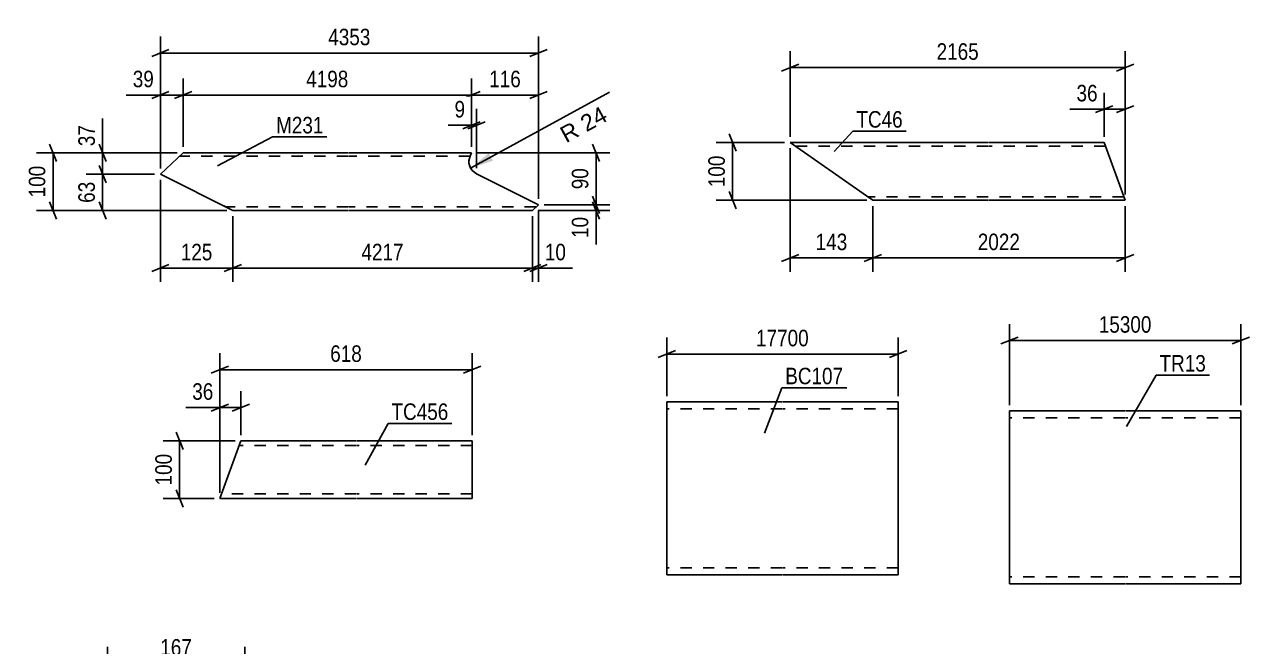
# Model space of a CAD drawing. Header units: millimetres. Extents: x 0 to 594, y 0 to 420.
# Drawn here: x 116.7 to 329, y 166.1 to 273.9 of the extents above; entities that cross this region are included whole.
import ezdxf

# ---------------------------------------------------------------- set-up
doc = ezdxf.new("R2010")
doc.units = ezdxf.units.MM
doc.linetypes.add('DXK_LINE_DOT2', pattern=[3.9198, 1.9599, -1.9599])
doc.styles.add('Arial', font='ARIAL.TTF', dxfattribs={"height": 0.2})
doc.styles.add('Arial Narrow', font='ARIALN.TTF', dxfattribs={"height": 0.2})

# ---------------------------------------------------------------- blocks, each defined once
blk = doc.blocks.new('Part-389627196-4713 - 4692')
at = {"color": 2, "linetype": 'Continuous'}
for p, q in [((150.52, 191.76), (154.16, 201.76)), ((174.16, 201.76), (154.16, 201.76)), ((194.26, 201.76), (174.26, 201.76)), ((194.26, 191.76), (194.26, 201.76)), ((150.52, 191.76), (174.16, 191.76)), ((174.26, 191.76), (194.26, 191.76))]:
    blk.add_line(p, q, dxfattribs=at)
at = {"color": 7, "linetype": 'DXK_LINE_DOT2'}
for p, q in [((174.16, 200.96), (153.87, 200.96)), ((194.26, 200.96), (174.26, 200.96)), ((174.16, 192.56), (150.81, 192.56)), ((194.26, 192.56), (174.26, 192.56))]:
    blk.add_line(p, q, dxfattribs=at)
blk = doc.blocks.new('Part-389627196-3803 - 3782')
at = {"color": 2, "linetype": 'Continuous'}
for p, q in [((247.98, 208.51), (227.98, 208.51)), ((227.98, 180.91), (227.98, 208.51)), ((268.08, 208.51), (248.08, 208.51)), ((268.08, 208.51), (268.08, 178.51)), ((227.98, 180.91), (227.98, 178.51)), ((247.98, 178.51), (227.98, 178.51)), ((268.08, 178.51), (248.08, 178.51))]:
    blk.add_line(p, q, dxfattribs=at)
at = {"color": 7, "linetype": 'DXK_LINE_DOT2'}
for p, q in [((247.98, 207.31), (227.98, 207.31)), ((268.08, 207.31), (248.08, 207.31)), ((227.98, 178.69), (227.98, 180.91)), ((227.98, 179.71), (227.98, 179.8)), ((247.98, 179.71), (227.98, 179.71)), ((268.08, 179.71), (248.08, 179.71)), ((268.08, 179.71), (268.08, 179.8))]:
    blk.add_line(p, q, dxfattribs=at)
blk = doc.blocks.new('Part-389627196-3759 - 3743')
at = {"color": 2, "linetype": 'Continuous'}
for p, q in [((307.37, 206.95), (287.37, 206.95)), ((287.37, 179.35), (287.37, 206.95)), ((327.47, 206.95), (307.47, 206.95)), ((327.47, 206.95), (327.47, 176.95)), ((287.37, 176.95), (287.37, 179.35)), ((307.37, 176.95), (287.37, 176.95)), ((327.47, 176.95), (307.47, 176.95))]:
    blk.add_line(p, q, dxfattribs=at)
at = {"color": 7, "linetype": 'DXK_LINE_DOT2'}
for p, q in [((307.37, 205.75), (287.37, 205.75)), ((327.47, 205.75), (307.47, 205.75)), ((287.37, 177.13), (287.37, 179.35)), ((287.37, 178.15), (287.37, 178.24)), ((307.37, 178.15), (287.37, 178.15)), ((327.47, 178.15), (307.47, 178.15)), ((327.47, 178.15), (327.47, 178.24))]:
    blk.add_line(p, q, dxfattribs=at)
blk = doc.blocks.new('Part-389627196-8869 - 8863')
at = {"color": 2, "linetype": 'Continuous'}
for p, q in [((283.67, 253.46), (249.39, 253.46)), ((262.61, 244.2), (249.39, 253.46)), ((303.77, 253.46), (283.77, 253.46)), ((307.41, 243.46), (303.77, 253.46)), ((263.67, 243.46), (262.61, 244.2)), ((263.67, 243.46), (283.67, 243.46)), ((283.77, 243.46), (307.41, 243.46))]:
    blk.add_line(p, q, dxfattribs=at)
at = {"color": 7, "linetype": 'DXK_LINE_DOT2'}
for p, q in [((283.67, 252.86), (250.24, 252.86)), ((303.99, 252.86), (283.77, 252.86)), ((283.67, 244.06), (262.81, 244.06)), ((307.19, 244.06), (283.77, 244.06))]:
    blk.add_line(p, q, dxfattribs=at)
blk = doc.blocks.new('Part-389627196-8961 - 8955')
at = {"color": 2, "linetype": 'Continuous'}
for p, q in [((144.15, 251.7), (140.21, 247.98)), ((172.76, 251.7), (144.15, 251.7)), ((194.15, 251.7), (172.86, 251.7)), ((193.94, 251.27), (193.72, 250.5)), ((193.94, 251.27), (194.15, 251.7)), ((193.69, 250.37), (193.72, 250.5)), ((195.01, 248.05), (194.27, 248.63)), ((140.21, 247.98), (152.76, 241.7)), ((205.73, 242.69), (195.01, 248.05)), ((205.73, 242.69), (204.68, 241.7)), ((172.76, 241.7), (152.76, 241.7)), ((204.68, 241.7), (172.86, 241.7))]:
    blk.add_line(p, q, dxfattribs=at)
at = {"color": 7, "linetype": 'DXK_LINE_DOT2'}
for p, q in [((172.76, 251.1), (143.51, 251.1)), ((193.89, 251.1), (172.86, 251.1)), ((193.97, 251.35), (193.94, 251.27)), ((193.72, 250.5), (193.69, 250.37)), ((193.69, 250.37), (193.72, 250.5)), ((193.72, 250.5), (193.69, 250.37)), ((194.27, 248.63), (195.01, 248.05)), ((195.01, 248.05), (194.27, 248.63)), ((194.27, 248.63), (195.01, 248.05)), ((152.76, 241.7), (151.21, 242.48)), ((172.76, 242.3), (151.56, 242.3)), ((205.31, 242.3), (172.86, 242.3))]:
    blk.add_line(p, q, dxfattribs=at)
at = {"color": 2, "linetype": 'Continuous'}
blk.add_arc((196.08, 250.2), 2.4, 175.9255, 220.9255, dxfattribs=at)
at = {"color": 7, "linetype": 'DXK_LINE_DOT2'}
blk.add_arc((196.08, 250.2), 2.4, 175.9255, 220.9255, dxfattribs=at)
blk.add_arc((196.08, 250.2), 2.4, 175.9255, 220.9255, dxfattribs=at)
blk.add_arc((196.08, 250.2), 2.4, 175.9255, 220.9255, dxfattribs=at)
blk = doc.blocks.new('StraightDimension-389627196-4734 - 4692')
at = {"color": 7, "linetype": 'Continuous'}
for p, q in [((153.16, 201.76), (140.7, 201.76)), ((142.95, 203.26), (144.15, 200.26)), ((143.55, 191.76), (143.55, 201.76)), ((144.15, 190.26), (142.95, 193.26)), ((149.52, 191.76), (140.7, 191.76))]:
    blk.add_line(p, q, dxfattribs=at)
at = {"color": 0}
blk.add_wipeout([(142.8, 200.1), (138.6, 200.1), (138.6, 193.42), (142.8, 193.42)], dxfattribs=at)
at = {"color": 3, "style": 'Arial Narrow'}
blk.add_text('100', height=2.863, rotation=90.0002, dxfattribs=at).set_placement((142.2, 194.02))
blk = doc.blocks.new('StraightDimension-389627196-30311 - 4692')
at = {"color": 7, "linetype": 'Continuous'}
for p, q in [((150.52, 192.76), (150.52, 210.37)), ((154.16, 202.76), (154.16, 210.37)), ((149.02, 206.92), (152.02, 208.12)), ((155.66, 208.12), (152.66, 206.92)), ((150.52, 207.52), (154.16, 207.52))]:
    blk.add_line(p, q, dxfattribs=at)
at = {"color": 0}
blk.add_wipeout([(150, 208.27), (150, 212.47), (145.14, 212.47), (145.14, 208.27)], dxfattribs=at)
at = {"color": 7, "linetype": 'Continuous'}
blk.add_line((150.52, 207.52), (144.61, 207.52), dxfattribs=at)
blk.add_line((150.52, 207.52), (144.61, 207.52), dxfattribs=at)
at = {"color": 3, "style": 'Arial Narrow'}
blk.add_text('36', height=2.863, dxfattribs=at).set_placement((145.74, 208.87))
blk = doc.blocks.new('StraightDimension-389627196-30388 - 4692')
at = {"color": 7, "linetype": 'Continuous'}
for p, q in [((150.52, 192.76), (150.52, 216.94)), ((194.26, 202.76), (194.26, 216.94)), ((152.02, 214.69), (149.02, 213.49)), ((192.76, 213.49), (195.76, 214.69)), ((150.52, 214.09), (194.26, 214.09))]:
    blk.add_line(p, q, dxfattribs=at)
at = {"color": 0}
blk.add_wipeout([(175.73, 214.84), (175.73, 219.04), (169.05, 219.04), (169.05, 214.84)], dxfattribs=at)
at = {"color": 3, "style": 'Arial Narrow'}
blk.add_text('618', height=2.863, dxfattribs=at).set_placement((169.65, 215.44))
blk = doc.blocks.new('StraightDimension-389627196-3811 - 3782')
at = {"color": 7, "linetype": 'Continuous'}
for p, q in [((227.98, 209.51), (227.98, 219.64)), ((268.08, 209.51), (268.08, 219.64)), ((229.48, 217.39), (226.48, 216.19)), ((227.98, 216.79), (268.08, 216.79)), ((266.58, 216.19), (269.58, 217.39))]:
    blk.add_line(p, q, dxfattribs=at)
at = {"color": 0}
blk.add_wipeout([(253.2, 217.54), (253.2, 221.74), (242.85, 221.74), (242.85, 217.54)], dxfattribs=at)
at = {"color": 3, "style": 'Arial Narrow'}
blk.add_text('17700', height=2.863, dxfattribs=at).set_placement((243.45, 218.14))
blk = doc.blocks.new('StraightDimension-389627196-3762 - 3743')
at = {"color": 7, "linetype": 'Continuous'}
for p, q in [((287.37, 207.95), (287.37, 222)), ((327.47, 207.95), (327.47, 222)), ((288.87, 219.75), (285.87, 218.55)), ((287.37, 219.15), (327.47, 219.15)), ((325.97, 218.55), (328.97, 219.75))]:
    blk.add_line(p, q, dxfattribs=at)
at = {"color": 0}
blk.add_wipeout([(312.59, 219.9), (312.59, 224.1), (302.25, 224.1), (302.25, 219.9)], dxfattribs=at)
at = {"color": 3, "style": 'Arial Narrow'}
blk.add_text('15300', height=2.863, dxfattribs=at).set_placement((302.85, 220.5))
blk = doc.blocks.new('StraightDimension-389627196-26916 - 8863')
at = {"color": 7, "linetype": 'Continuous'}
for p, q in [((303.77, 254.46), (303.77, 262.1)), ((307.41, 244.46), (307.41, 262.1)), ((302.27, 258.65), (305.27, 259.85)), ((303.77, 259.25), (307.41, 259.25)), ((308.91, 259.85), (305.91, 258.65))]:
    blk.add_line(p, q, dxfattribs=at)
at = {"color": 0}
blk.add_wipeout([(303.24, 260), (303.24, 264.2), (298.39, 264.2), (298.39, 260)], dxfattribs=at)
at = {"color": 7, "linetype": 'Continuous'}
blk.add_line((303.77, 259.25), (297.86, 259.25), dxfattribs=at)
blk.add_line((303.77, 259.25), (297.86, 259.25), dxfattribs=at)
at = {"color": 3, "style": 'Arial Narrow'}
blk.add_text('36', height=2.863, dxfattribs=at).set_placement((298.99, 260.6))
blk = doc.blocks.new('StraightDimension-389627196-8872 - 8863')
at = {"color": 7, "linetype": 'Continuous'}
for p, q in [((238.79, 254.96), (239.99, 251.96)), ((248.39, 253.46), (236.54, 253.46)), ((239.39, 243.46), (239.39, 253.46)), ((239.99, 241.96), (238.79, 244.96)), ((262.67, 243.46), (236.54, 243.46))]:
    blk.add_line(p, q, dxfattribs=at)
at = {"color": 0}
blk.add_wipeout([(238.64, 251.8), (234.44, 251.8), (234.44, 245.12), (238.64, 245.12)], dxfattribs=at)
at = {"color": 3, "style": 'Arial Narrow'}
blk.add_text('100', height=2.863, rotation=90.0002, dxfattribs=at).set_placement((238.04, 245.72))
blk = doc.blocks.new('StraightDimension-389627196-26872 - 8863')
at = {"color": 7, "linetype": 'Continuous'}
for p, q in [((263.67, 242.46), (263.67, 231.06)), ((307.41, 242.46), (307.41, 231.06)), ((265.17, 234.06), (262.17, 232.86)), ((305.91, 232.86), (308.91, 234.06)), ((263.67, 233.46), (307.41, 233.46))]:
    blk.add_line(p, q, dxfattribs=at)
at = {"color": 0}
blk.add_wipeout([(289.79, 234.21), (289.79, 238.41), (281.28, 238.41), (281.28, 234.21)], dxfattribs=at)
at = {"color": 3, "style": 'Arial Narrow'}
blk.add_text('2022', height=2.863, dxfattribs=at).set_placement((281.88, 234.81))
blk = doc.blocks.new('StraightDimension-389627196-46253 - 8863')
at = {"color": 7, "linetype": 'Continuous'}
for p, q in [((249.39, 254.46), (249.39, 269.31)), ((307.41, 244.46), (307.41, 269.31)), ((250.89, 267.06), (247.89, 265.86)), ((249.39, 266.46), (307.41, 266.46)), ((305.91, 265.86), (308.91, 267.06))]:
    blk.add_line(p, q, dxfattribs=at)
at = {"color": 0}
blk.add_wipeout([(282.65, 267.21), (282.65, 271.41), (274.14, 271.41), (274.14, 267.21)], dxfattribs=at)
at = {"color": 3, "style": 'Arial Narrow'}
blk.add_text('2165', height=2.863, dxfattribs=at).set_placement((274.74, 267.81))
blk = doc.blocks.new('StraightDimension-389627196-26873 - 8863')
at = {"color": 7, "linetype": 'Continuous'}
for p, q in [((249.39, 252.46), (249.39, 231.06)), ((263.67, 242.46), (263.67, 231.06)), ((250.89, 234.06), (247.89, 232.86)), ((262.17, 232.86), (265.17, 234.06)), ((249.39, 233.46), (263.67, 233.46))]:
    blk.add_line(p, q, dxfattribs=at)
at = {"color": 0}
blk.add_wipeout([(259.87, 234.21), (259.87, 238.41), (253.18, 238.41), (253.18, 234.21)], dxfattribs=at)
at = {"color": 3, "style": 'Arial Narrow'}
blk.add_text('143', height=2.863, dxfattribs=at).set_placement((253.78, 234.81))
blk = doc.blocks.new('StraightDimension-389627196-9179 - 8955')
at = {"color": 7, "linetype": 'Continuous'}
for p, q in [((140.21, 248.98), (140.21, 264.55)), ((144.15, 252.7), (144.15, 264.55)), ((138.71, 261.1), (141.71, 262.3)), ((140.21, 261.7), (144.15, 261.7)), ((145.65, 262.3), (142.65, 261.1))]:
    blk.add_line(p, q, dxfattribs=at)
at = {"color": 0}
blk.add_wipeout([(139.69, 262.45), (139.69, 266.65), (134.83, 266.65), (134.83, 262.45)], dxfattribs=at)
at = {"color": 7, "linetype": 'Continuous'}
blk.add_line((140.21, 261.7), (134.31, 261.7), dxfattribs=at)
blk.add_line((140.21, 261.7), (134.31, 261.7), dxfattribs=at)
at = {"color": 3, "style": 'Arial Narrow'}
blk.add_text('39', height=2.863, dxfattribs=at).set_placement((135.43, 263.05))
blk = doc.blocks.new('StraightDimension-389627196-9091 - 8955')
at = {"color": 7, "linetype": 'Continuous'}
for p, q in [((215.13, 253.2), (216.33, 250.2)), ((195.15, 251.7), (218.13, 251.7)), ((215.73, 242.69), (215.73, 251.7)), ((216.33, 241.19), (215.13, 244.19)), ((206.73, 242.69), (218.13, 242.69))]:
    blk.add_line(p, q, dxfattribs=at)
at = {"color": 0}
blk.add_wipeout([(214.98, 249.63), (210.78, 249.63), (210.78, 244.77), (214.98, 244.77)], dxfattribs=at)
at = {"color": 3, "style": 'Arial Narrow'}
blk.add_text('90', height=2.863, rotation=90.0002, dxfattribs=at).set_placement((214.38, 245.37))
blk = doc.blocks.new('StraightDimension-389627196-9022 - 8955')
at = {"color": 7, "linetype": 'Continuous'}
for p, q in [((129.61, 253.2), (130.81, 250.2)), ((143.15, 251.7), (127.36, 251.7)), ((130.21, 247.98), (130.21, 251.7)), ((130.81, 246.48), (129.61, 249.48)), ((139.21, 247.98), (127.36, 247.98))]:
    blk.add_line(p, q, dxfattribs=at)
at = {"color": 0}
blk.add_wipeout([(129.46, 257.08), (125.26, 257.08), (125.26, 252.23), (129.46, 252.23)], dxfattribs=at)
at = {"color": 7, "linetype": 'Continuous'}
blk.add_line((130.21, 251.7), (130.21, 257.61), dxfattribs=at)
blk.add_line((130.21, 251.7), (130.21, 257.61), dxfattribs=at)
at = {"color": 3, "style": 'Arial Narrow'}
blk.add_text('37', height=2.863, rotation=90.0002, dxfattribs=at).set_placement((128.86, 252.83))
blk = doc.blocks.new('StraightDimension-389627196-8990 - 8955')
at = {"color": 7, "linetype": 'Continuous'}
for p, q in [((129.61, 249.48), (130.81, 246.48)), ((139.21, 247.98), (127.36, 247.98)), ((130.21, 241.7), (130.21, 247.98)), ((130.81, 240.2), (129.61, 243.2)), ((151.76, 241.7), (127.36, 241.7))]:
    blk.add_line(p, q, dxfattribs=at)
at = {"color": 0}
blk.add_wipeout([(129.46, 247.27), (125.26, 247.27), (125.26, 242.41), (129.46, 242.41)], dxfattribs=at)
at = {"color": 3, "style": 'Arial Narrow'}
blk.add_text('63', height=2.863, rotation=90.0002, dxfattribs=at).set_placement((128.86, 243.01))
blk = doc.blocks.new('StraightDimension-389627196-9057 - 8955')
at = {"color": 7, "linetype": 'Continuous'}
for p, q in [((215.13, 244.19), (216.33, 241.19)), ((206.73, 242.69), (218.13, 242.69)), ((216.33, 240.2), (215.13, 243.2)), ((215.73, 241.7), (215.73, 242.69)), ((205.68, 241.7), (218.13, 241.7))]:
    blk.add_line(p, q, dxfattribs=at)
at = {"color": 0}
blk.add_wipeout([(214.98, 241.18), (210.78, 241.18), (210.78, 236.32), (214.98, 236.32)], dxfattribs=at)
at = {"color": 7, "linetype": 'Continuous'}
blk.add_line((215.73, 241.7), (215.73, 235.79), dxfattribs=at)
blk.add_line((215.73, 241.7), (215.73, 235.79), dxfattribs=at)
at = {"color": 3, "style": 'Arial Narrow'}
blk.add_text('10', height=2.863, rotation=90.0002, dxfattribs=at).set_placement((214.38, 236.92))
blk = doc.blocks.new('RadiusDimension-389627196-8988 - 8955')
at = {"linetype": 'Continuous'}
blk.add_hatch(color=7, dxfattribs=at).paths.add_polyline_path([(197.85, 250.3), (193.98, 249.04), (197.13, 251.62)])
at = {"color": 7, "linetype": 'Continuous'}
blk.add_line((193.98, 249.04), (218.04, 262.2), dxfattribs=at)
blk.add_arc((196.07, 250.18), 2.37, 173.8036, 243.5519, dxfattribs=at)
at = {"color": 0}
blk.add_wipeout([(218.76, 257.12), (216.74, 260.81), (208.28, 256.18), (210.29, 252.49)], dxfattribs=at)
at = {"color": 3, "style": 'Arial'}
blk.add_text('R 24', height=2.865, rotation=28.6765, dxfattribs=at).set_placement((210.53, 253.31))
blk = doc.blocks.new('StraightDimension-389627196-9210 - 8955')
at = {"color": 7, "linetype": 'Continuous'}
for p, q in [((144.15, 252.7), (144.15, 264.55)), ((194.15, 252.7), (194.15, 264.55)), ((145.65, 262.3), (142.65, 261.1)), ((144.15, 261.7), (194.15, 261.7)), ((192.65, 261.1), (195.65, 262.3))]:
    blk.add_line(p, q, dxfattribs=at)
at = {"color": 0}
blk.add_wipeout([(173.4, 262.45), (173.4, 266.65), (164.89, 266.65), (164.89, 262.45)], dxfattribs=at)
at = {"color": 3, "style": 'Arial Narrow'}
blk.add_text('4198', height=2.863, dxfattribs=at).set_placement((165.49, 263.05))
blk = doc.blocks.new('StraightDimension-389627196-9241 - 8955')
at = {"color": 7, "linetype": 'Continuous'}
for p, q in [((194.15, 252.7), (194.15, 264.55)), ((205.73, 243.69), (205.73, 264.55)), ((192.65, 261.1), (195.65, 262.3)), ((194.15, 261.7), (205.73, 261.7)), ((207.23, 262.3), (204.23, 261.1))]:
    blk.add_line(p, q, dxfattribs=at)
at = {"color": 0}
blk.add_wipeout([(203.28, 262.45), (203.28, 266.65), (196.6, 266.65), (196.6, 262.45)], dxfattribs=at)
at = {"color": 3, "style": 'Arial Narrow'}
blk.add_text('116', height=2.863, dxfattribs=at).set_placement((197.2, 263.05))
blk = doc.blocks.new('StraightDimension-389627196-20912 - 8955')
at = {"color": 7, "linetype": 'Continuous'}
for p, q in [((204.68, 240.7), (204.68, 229.3)), ((205.73, 241.69), (205.73, 229.3)), ((203.18, 231.1), (206.18, 232.3)), ((207.23, 232.3), (204.23, 231.1)), ((204.68, 231.7), (205.73, 231.7))]:
    blk.add_line(p, q, dxfattribs=at)
at = {"color": 0}
blk.add_wipeout([(211.11, 232.45), (211.11, 236.65), (206.25, 236.65), (206.25, 232.45)], dxfattribs=at)
at = {"color": 7, "linetype": 'Continuous'}
blk.add_line((205.73, 231.7), (211.63, 231.7), dxfattribs=at)
blk.add_line((205.73, 231.7), (211.63, 231.7), dxfattribs=at)
at = {"color": 3, "style": 'Arial Narrow'}
blk.add_text('10', height=2.863, dxfattribs=at).set_placement((206.85, 233.05))
blk = doc.blocks.new('StraightDimension-389627196-27320 - 8955')
at = {"color": 7, "linetype": 'Continuous'}
for p, q in [((194.15, 252.7), (194.15, 259.31)), ((195.01, 249.05), (195.01, 259.31)), ((192.65, 255.86), (195.65, 257.06)), ((196.51, 257.06), (193.51, 255.86)), ((194.15, 256.46), (195.01, 256.46))]:
    blk.add_line(p, q, dxfattribs=at)
at = {"color": 0}
blk.add_wipeout([(193.62, 257.21), (193.62, 261.41), (190.6, 261.41), (190.6, 257.21)], dxfattribs=at)
at = {"color": 7, "linetype": 'Continuous'}
blk.add_line((194.15, 256.46), (190.07, 256.46), dxfattribs=at)
blk.add_line((194.15, 256.46), (190.07, 256.46), dxfattribs=at)
at = {"color": 3, "style": 'Arial Narrow'}
blk.add_text('9', height=2.86, dxfattribs=at).set_placement((191.2, 257.81))
blk = doc.blocks.new('StraightDimension-389627196-20913 - 8955')
at = {"color": 7, "linetype": 'Continuous'}
for p, q in [((152.76, 240.7), (152.76, 229.3)), ((204.68, 240.7), (204.68, 229.3)), ((154.26, 232.3), (151.26, 231.1)), ((152.76, 231.7), (204.68, 231.7)), ((203.18, 231.1), (206.18, 232.3))]:
    blk.add_line(p, q, dxfattribs=at)
at = {"color": 0}
blk.add_wipeout([(182.98, 232.45), (182.98, 236.65), (174.46, 236.65), (174.46, 232.45)], dxfattribs=at)
at = {"color": 3, "style": 'Arial Narrow'}
blk.add_text('4217', height=2.863, dxfattribs=at).set_placement((175.06, 233.05))
blk = doc.blocks.new('StraightDimension-389627196-20914 - 8955')
at = {"color": 7, "linetype": 'Continuous'}
for p, q in [((140.21, 246.98), (140.21, 229.3)), ((152.76, 240.7), (152.76, 229.3)), ((141.71, 232.3), (138.71, 231.1)), ((140.21, 231.7), (152.76, 231.7)), ((151.26, 231.1), (154.26, 232.3))]:
    blk.add_line(p, q, dxfattribs=at)
at = {"color": 0}
blk.add_wipeout([(149.83, 232.45), (149.83, 236.65), (143.15, 236.65), (143.15, 232.45)], dxfattribs=at)
at = {"color": 3, "style": 'Arial Narrow'}
blk.add_text('125', height=2.863, dxfattribs=at).set_placement((143.75, 233.05))
blk = doc.blocks.new('StraightDimension-389627196-46270 - 8955')
at = {"color": 7, "linetype": 'Continuous'}
for p, q in [((121.02, 253.2), (122.22, 250.2)), ((143.15, 251.7), (118.77, 251.7)), ((121.62, 241.7), (121.62, 251.7)), ((122.22, 240.2), (121.02, 243.2)), ((151.76, 241.7), (118.77, 241.7))]:
    blk.add_line(p, q, dxfattribs=at)
at = {"color": 0}
blk.add_wipeout([(120.87, 250.04), (116.67, 250.04), (116.67, 243.36), (120.87, 243.36)], dxfattribs=at)
at = {"color": 3, "style": 'Arial Narrow'}
blk.add_text('100', height=2.863, rotation=90.0002, dxfattribs=at).set_placement((120.27, 243.96))
blk = doc.blocks.new('StraightDimension-389627196-46302 - 8955')
at = {"color": 7, "linetype": 'Continuous'}
for p, q in [((140.21, 248.98), (140.21, 271.83)), ((205.73, 243.69), (205.73, 271.83)), ((141.71, 269.58), (138.71, 268.38)), ((140.21, 268.98), (205.73, 268.98)), ((204.23, 268.38), (207.23, 269.58))]:
    blk.add_line(p, q, dxfattribs=at)
at = {"color": 0}
blk.add_wipeout([(177.23, 269.73), (177.23, 273.93), (168.71, 273.93), (168.71, 269.73)], dxfattribs=at)
at = {"color": 3, "style": 'Arial Narrow'}
blk.add_text('4353', height=2.863, dxfattribs=at).set_placement((169.31, 270.33))
blk = doc.blocks.new('StraightDimension-389627196-10251 - 10243')
at = {"color": 7, "linetype": 'Continuous'}
for p, q in [((131.03, 147.94), (131.03, 166.02)), ((154.85, 147.94), (154.85, 166.02)), ((132.53, 163.77), (129.53, 162.57)), ((153.35, 162.57), (156.35, 163.77)), ((131.03, 163.17), (154.85, 163.17))]:
    blk.add_line(p, q, dxfattribs=at)
at = {"color": 0}
blk.add_wipeout([(146.28, 163.92), (146.28, 168.12), (139.6, 168.12), (139.6, 163.92)], dxfattribs=at)
at = {"color": 3, "style": 'Arial Narrow'}
blk.add_text('167', height=2.863, dxfattribs=at).set_placement((140.2, 164.52))
blk = doc.blocks.new('Mark-389627196-4709 - 4692')
at = {"color": 0}
blk.add_wipeout([(190.13, 205.38), (190.13, 208.38), (180.27, 208.38), (180.27, 205.38)], dxfattribs=at)
blk.add_wipeout([(190.13, 205.38), (190.13, 208.38), (180.27, 208.38), (180.27, 205.38)], dxfattribs=at)
at = {"color": 30, "linetype": 'Continuous'}
for p, q in [((175.68, 197.55), (179.67, 204.78)), ((179.67, 204.78), (190.73, 204.78))]:
    blk.add_line(p, q, dxfattribs=at)
at = {"color": 3, "style": 'Arial Narrow'}
blk.add_text('TC456', height=2.863, dxfattribs=at).set_placement((180.27, 205.38))
blk = doc.blocks.new('Mark-389627196-3799 - 3782')
at = {"color": 0}
blk.add_wipeout([(258.56, 211.56), (258.56, 214.56), (248.51, 214.56), (248.51, 211.56)], dxfattribs=at)
blk.add_wipeout([(258.56, 211.56), (258.56, 214.56), (248.51, 214.56), (248.51, 211.56)], dxfattribs=at)
at = {"color": 30, "linetype": 'Continuous'}
for p, q in [((244.89, 203.08), (247.91, 210.96)), ((247.91, 210.96), (259.16, 210.96))]:
    blk.add_line(p, q, dxfattribs=at)
at = {"color": 3, "style": 'Arial Narrow'}
blk.add_text('BC107', height=2.863, dxfattribs=at).set_placement((248.51, 211.56))
blk = doc.blocks.new('Mark-389627196-3755 - 3743')
at = {"color": 0}
blk.add_wipeout([(321.41, 213.76), (321.41, 216.76), (313.38, 216.76), (313.38, 213.76)], dxfattribs=at)
blk.add_wipeout([(321.41, 213.76), (321.41, 216.76), (313.38, 216.76), (313.38, 213.76)], dxfattribs=at)
at = {"color": 30, "linetype": 'Continuous'}
for p, q in [((307.64, 204.25), (312.78, 213.16)), ((312.78, 213.16), (322.01, 213.16))]:
    blk.add_line(p, q, dxfattribs=at)
at = {"color": 3, "style": 'Arial Narrow'}
blk.add_text('TR13', height=2.863, dxfattribs=at).set_placement((313.38, 213.76))
blk = doc.blocks.new('Mark-389627196-8865 - 8863')
at = {"color": 0}
blk.add_wipeout([(268.87, 256.05), (268.87, 259.05), (260.84, 259.05), (260.84, 256.05)], dxfattribs=at)
blk.add_wipeout([(268.87, 256.05), (268.87, 259.05), (260.84, 259.05), (260.84, 256.05)], dxfattribs=at)
at = {"color": 30, "linetype": 'Continuous'}
for p, q in [((256.98, 251.92), (260.24, 255.45)), ((260.24, 255.45), (269.47, 255.45))]:
    blk.add_line(p, q, dxfattribs=at)
at = {"color": 3, "style": 'Arial Narrow'}
blk.add_text('TC46', height=2.863, dxfattribs=at).set_placement((260.84, 256.05))
blk = doc.blocks.new('Mark-389627196-8957 - 8955')
at = {"color": 0}
blk.add_wipeout([(168.49, 255.05), (168.49, 258.05), (160.27, 258.05), (160.27, 255.05)], dxfattribs=at)
blk.add_wipeout([(168.49, 255.05), (168.49, 258.05), (160.27, 258.05), (160.27, 255.05)], dxfattribs=at)
at = {"color": 30, "linetype": 'Continuous'}
for p, q in [((150.09, 249.41), (159.67, 254.45)), ((159.67, 254.45), (169.09, 254.45))]:
    blk.add_line(p, q, dxfattribs=at)
at = {"color": 3, "style": 'Arial Narrow'}
blk.add_text('M231', height=2.863, dxfattribs=at).set_placement((160.27, 255.05))

msp = doc.modelspace()

# ---------------------------------------------------------------- block references
for name in ['Part-389627196-8869 - 8863', 'Part-389627196-8961 - 8955', 'Part-389627196-3803 - 3782', 'Part-389627196-3759 - 3743', 'Part-389627196-4713 - 4692', 'StraightDimension-389627196-10251 - 10243']:
    msp.add_blockref(name, (0, 0))

# ---------------------------------------------------------------- next in the draw order: block references
for name in ['StraightDimension-389627196-9179 - 8955', 'StraightDimension-389627196-26916 - 8863', 'StraightDimension-389627196-8872 - 8863', 'StraightDimension-389627196-9091 - 8955', 'StraightDimension-389627196-3762 - 3743', 'StraightDimension-389627196-3811 - 3782', 'StraightDimension-389627196-4734 - 4692']:
    msp.add_blockref(name, (0, 0))

# ---------------------------------------------------------------- next in the draw order: block references
for name in ['StraightDimension-389627196-46253 - 8863', 'RadiusDimension-389627196-8988 - 8955', 'StraightDimension-389627196-9022 - 8955', 'StraightDimension-389627196-9057 - 8955', 'StraightDimension-389627196-26872 - 8863', 'Mark-389627196-3755 - 3743', 'Mark-389627196-3799 - 3782', 'StraightDimension-389627196-30311 - 4692']:
    msp.add_blockref(name, (0, 0))

# ---------------------------------------------------------------- next in the draw order: block references
for name in ['StraightDimension-389627196-9210 - 8955', 'StraightDimension-389627196-26873 - 8863', 'StraightDimension-389627196-8990 - 8955', 'StraightDimension-389627196-20912 - 8955', 'StraightDimension-389627196-30388 - 4692']:
    msp.add_blockref(name, (0, 0))

# ---------------------------------------------------------------- next in the draw order: block references
for name in ['StraightDimension-389627196-9241 - 8955', 'Mark-389627196-8865 - 8863', 'StraightDimension-389627196-20913 - 8955', 'Mark-389627196-4709 - 4692']:
    msp.add_blockref(name, (0, 0))

# ---------------------------------------------------------------- next in the draw order: block references
for name in ['StraightDimension-389627196-27320 - 8955', 'StraightDimension-389627196-20914 - 8955']:
    msp.add_blockref(name, (0, 0))

# ---------------------------------------------------------------- next in the draw order: block references
msp.add_blockref('StraightDimension-389627196-46270 - 8955', (0, 0))

# ---------------------------------------------------------------- next in the draw order: block references
msp.add_blockref('StraightDimension-389627196-46302 - 8955', (0, 0))

# ---------------------------------------------------------------- next in the draw order: block references
msp.add_blockref('Mark-389627196-8957 - 8955', (0, 0))

doc.saveas('drawing.dxf')
